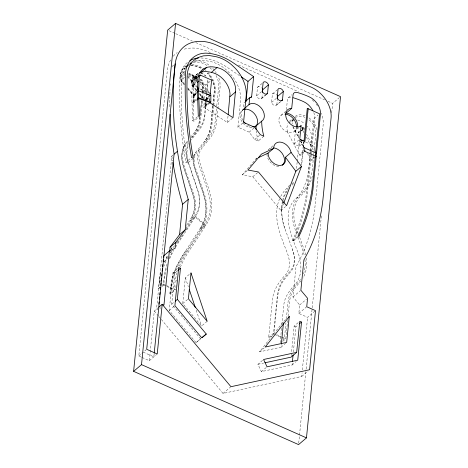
<?xml version="1.0" encoding="UTF-8"?>
<svg xmlns="http://www.w3.org/2000/svg" width="468" height="468" viewBox="0 0 468 468"><rect width="100%" height="100%" fill="white"/><g stroke="black" fill="none" stroke-linecap="round" stroke-linejoin="round"><path stroke-width="0.35" stroke-dasharray="2.34 1.75" d="M195.94 93.828L195.226 95.045L196.022 94.255L194.7 95.46L194.67 102.094L194.044 102.24L193.67 102.006L193.699 95.261L196.636 92.535M193.67 101.93L193.81 95.103M209.769 102.983L205.996 106.183L205.212 106.177L205.113 100.491M205.089 105.955L205.224 100.333M206.078 106.119L206.101 100.678M209.383 100.836L209.401 96.566M191.5 82.14L191.506 81.502M196.753 90.078L193.255 85.96A14.455 5.756 -66.1 0 1 192.488 82.239L192.494 81.713L197.262 76.974L189.288 73.458L197.233 77.454L192.494 81.771C190.324 82.467 192.172 78.636 192.933 77.94L197.063 74.342A7.26 5.13 49.6 0 0 196.314 75.488L195.799 77.53L191.558 81.391M287.364 131.917L286.872 127.963L287.744 123.768M298.771 136.984L298.309 132.467L299.473 131.344M198.455 73.336A23.037 16.281 49.6 0 0 192.196 83.556L191.886 99.351L192.646 120.82L193.91 121.189L199.035 116.824M197.133 77.659L194.425 80.151A21.54 15.222 49.6 0 0 193.454 84.117L193.144 99.778L193.91 121.189M181.719 156.131C181.8 151.386 183.117 146.519 186.141 142.787M193.149 158.968L193.103 161.729L193.81 165.947L203.141 193.465C206.47 203.065 207.189 214.057 203.182 223.242C203.44 224.576 198.063 229.425 201.117 229.338L205.938 225.301L207.769 222.019A50.626 35.773 49.6 0 0 208.886 189.242L199.994 163.151A19.796 13.987 49.6 0 1 201.421 148.842L209.763 138.481A56.248 39.745 49.6 0 0 216.766 120.393L217.854 109.483M141.441 357.189L138.809 356.019L167.304 70.528A44.741 31.613 49.6 0 1 170.89 59.535M142.096 357.482L149.339 360.693L154.294 311.015L157.903 307.944M159.676 287.194C157.225 294.77 160.454 271.124 161.501 270.539M173.178 154.937L171.826 156.084L156.552 309.096L158.307 309.875M154.136 353.978L153.849 356.856L143.319 352.182L146.221 349.713M161.817 285.533L163.396 284.193L164.046 277.933A120.978 93.161 35.2 0 1 167.082 263.958M162.139 286.393L163.706 285.059L164.356 278.817A120.153 92.529 35.2 0 1 166.789 266.859M166.62 285.62L175.64 289.628L170.82 293.723L169.954 293.588L171.832 280.034L173.85 272.99L175.909 267.848A167.983 100.146 75.9 0 1 184.486 252.761L186.428 250.006M169.907 293.418L170.44 289.066A109.354 84.211 35.2 0 1 175.237 269.445M177.372 270.919L174.804 273.096L171.703 304.171L200.637 338.855L196.063 342.599L169.246 310.459L173.049 272.317L178.694 267.52M170.019 293.266L174.195 289.715L174.611 285.521A107.88 83.076 35.2 0 1 177.003 272.943M175.851 287.533L176.062 285.439M199.894 116.766C199.514 122.54 198.104 127.98 194.472 132.415M199.971 116.041L201.486 100.836M201.778 97.941L202.211 93.6M202.281 92.875L202.86 84.293L201.726 81.42L199.906 79.42M199.941 117.339L199.631 120.177A41.593 29.39 49.6 0 1 195.302 131.356L190.932 136.814M200.234 114.444L201.603 100.69M201.895 97.794L202.328 93.454M202.398 92.728L202.977 84.088A6.143 4.341 49.6 0 0 200.099 79.285M202.474 101.053L200.497 120.604A42.635 30.127 49.6 0 1 196.057 132.064L191.313 138.013M202.767 98.157L203.2 93.805M203.27 93.079L203.843 84.252A7.196 5.084 49.6 0 0 199.988 78.25M207.172 321.27L201.532 326.067L182.76 303.568L185.334 277.77L189.949 273.85M232.508 118.117L227.378 122.481L203.738 107.195L204.311 101.445M204.598 98.567L204.961 94.969M205.464 89.932L205.961 84.901L210.582 80.976M205.826 102.48L204.428 116.181A41.67 29.443 49.6 0 1 200.093 127.378L190.938 138.809M206.119 99.585L206.552 95.238M206.622 94.513L207.774 80.069A6.219 4.393 49.6 0 0 207.377 78.63M206.201 102.609L204.727 117.082A42.699 30.174 49.6 0 1 200.281 128.554L191.114 140.002M206.487 99.707L208.073 80.712A7.26 5.13 49.6 0 0 207.804 79.589M209.524 100.959L209.956 96.648M212.782 105.99L210.969 124.143C210.272 130.701 208.231 136.691 204.142 141.798M212.852 105.265L214.303 90.739C214.841 84.579 211.688 77.951 207.336 73.178M212.893 105.838L211.086 123.991A55.142 38.967 49.6 0 1 204.218 141.728L195.115 153.106L193.617 156.47M212.969 105.113L214.42 90.593A19.808 13.999 49.6 0 0 207.494 73.055M213.777 106.213L211.963 124.394A56.178 39.692 49.6 0 1 204.966 142.459M213.853 105.481L215.303 90.932L215.145 86.364A20.873 14.748 49.6 0 0 208.008 72.511M216.473 108.845L215.315 120.469A55.206 39.014 49.6 0 1 208.435 138.224L196.63 152.825A19.872 14.04 49.6 0 0 195.191 167.175L204.089 193.272A50.556 35.726 49.6 0 1 202.972 225.997L185.258 253.463A166.936 99.526 75.9 0 0 176.74 268.456L176.073 270.024A108.33 83.421 35.2 0 0 171.323 289.464M216.766 105.943L218.65 87.066A19.878 14.046 49.6 0 0 214.9 73.552M217.924 108.757L220.106 86.925L219.948 82.345A20.949 14.8 49.6 0 0 218.597 77.489M227.378 122.481L228.021 116.035M263.841 136.229L258.201 141.026L254.691 139.464L249.175 132.157L237.908 127.156L240.517 101A31.806 22.476 49.6 0 0 229.267 72.704L225.804 69.439A31.806 22.476 49.6 0 0 210.126 61.437L203.837 60.372L197.894 60.635L195.209 61.431A35.609 25.161 49.6 0 0 193.214 62.145M266.011 94.659L261.91 98.145A3.399 2.404 49.6 0 1 259.108 98.666A3.399 2.404 49.6 0 1 256.645 95.811L257.488 87.364L263.127 82.567M261.91 98.145L262.332 93.928M280.414 101.72L276.828 104.773A3.399 2.404 49.6 0 1 274.026 105.294A3.399 2.404 49.6 0 1 271.563 102.433L272.405 93.986L278.045 89.189M276.828 104.773L277.319 99.842M286.422 109.629L287.411 99.742A5.13 3.627 49.6 0 1 291.324 97.227L291.722 97.332M282.461 201.076L281.982 203.428A57.242 40.447 49.6 0 0 283.76 225.43L293.413 252.112A28.899 20.416 49.6 0 1 291.658 270.639L284.304 279.49A58.833 41.57 49.6 0 0 277.717 295.864L273.856 334.146L269.194 337.832L268.679 337.451L272.323 300.959C272.961 290.195 279.373 281.057 286.627 273.564C290.488 267.585 289.967 260.185 287.522 253.557C281.016 236.609 271.809 216.941 279.636 198.73M304.896 141.506L299.257 146.303L294.12 144.027L295.466 130.513A10.466 7.394 49.6 0 0 297.285 127.799M297.18 162.045L296.121 170.732M297.256 161.325L299.327 140.54M299.257 146.303L299.924 139.581L303.837 146.911M280.309 342.839L281.496 328.261M281.853 324.693L283.707 306.142C284.152 296.659 290.628 289.195 296.689 282.543C302.392 273.78 301.696 262.718 298.163 253.065C292.178 237.358 281.028 215.28 294.471 199.889C307.681 188.645 308.991 170.522 309.863 154.264M285.661 319.662L283.608 321.411L259.553 351.837L281.034 347.203L281.321 344.337M303.621 142.102L301.345 164.467M282.801 340.16L284.374 338.832L285.936 323.136M286.363 318.86L288.001 302.451A46.273 32.696 49.6 0 1 294.202 287.042L299.485 280.858A41.465 29.303 49.6 0 0 300.947 278.934M303.001 152.275L301.72 164.789M303.434 147.97L304.007 142.225M282.649 341.429L285.813 338.744L287.627 320.557M288.066 316.192L289.446 302.369A45.25 31.97 49.6 0 1 295.507 287.293L300.795 281.104M314.982 311.074L307.605 317.345L298.83 313.449L299.678 305.001L292.974 296.964L296.004 266.555A241.71 170.797 49.6 0 0 315.204 204.522L323.084 125.582A26.296 18.58 49.6 0 0 321.381 113.192M309.933 153.545L310.149 151.386M310.22 150.667L311.512 137.727C311.846 133.866 310.097 129.373 307.3 126.184M310.331 154.692L306.388 194.179A271.235 191.658 49.6 0 1 293.968 237.481L292.424 240.874L293.266 241.248L297.882 237.323M310.401 153.978L310.617 151.825M310.688 151.106L313.929 118.603L318.035 115.11M291.184 355.709L294.138 326.085L298.754 322.159M311.208 155.078L307.265 194.542A243.319 171.931 49.6 0 1 293.266 241.248M311.279 154.358L311.495 152.211M311.565 151.492L314.806 118.989A14.912 10.536 49.6 0 0 313.683 112.361M262.542 360.366L257.926 364.291L261.401 371.615L292.085 364.999L292.371 362.121M293.377 352.047L295.893 326.863L298.455 324.681M313.583 156.318L312.437 167.819A71.604 50.597 49.6 0 1 311.115 175.559L310.424 177.998A71.604 50.597 49.6 0 1 300.626 194.331L299.643 195.314A44.296 31.297 49.6 0 0 298.04 197.092L297.543 197.724M313.659 155.604L313.87 153.446M313.946 152.726L315.806 134.035A14.128 9.986 49.6 0 0 308.131 119.124M161.308 319.422L223.043 393.424L301.708 376.471L302.065 372.861M302.351 369.977L307.605 317.345M298.713 443.143L306.049 369.661M306.125 368.93L312.15 308.541M312.22 307.815L321.446 215.409M331.683 112.823L332.631 103.364L339.475 97.543M159.085 283.965L159.313 281.935A122.669 94.46 35.2 0 1 161.255 271.715M282.76 202.024L282.286 204.34A56.195 39.71 49.6 0 0 284.035 225.933L285.427 230.18M192.494 81.771L193.027 79.665A6.143 4.341 49.6 0 1 197.016 77.782M292.547 119.662L291.786 122.879A6.008 2.393 -66.1 0 0 291.775 123.523M299.286 132.918L298.297 132.719L298.806 131.262M302.591 128.846L302.819 127.934A1.462 1.035 49.6 0 1 304.095 127.588M301.398 131.081L304.03 128.799L304.218 128.056M312.437 175.939L311.834 178.051A72.628 51.322 49.6 0 1 301.907 194.618L300.918 195.606A43.261 30.572 49.6 0 0 299.35 197.338L298.268 198.724M256.809 158.044L242.342 174.856L252.779 176.752L280.935 210.501L283.503 203.732M164.344 262.168L167.831 254.902M164.455 262.016L167.023 256.517A180.812 107.798 75.9 0 1 167.895 254.826M169.124 258.289L171.75 252.65A183.959 109.67 75.9 0 1 172.944 250.357M169.673 258.652L171.99 253.732A182.614 108.868 75.9 0 1 173.786 250.339M191.506 81.496L195.817 77.156L189.552 74.394M175.798 268.006L182.555 255.651L202.164 225.354A49.52 34.995 49.6 0 0 203.258 193.278L194.366 167.187A20.902 14.771 49.6 0 1 193.266 158.822M280.671 196.408L283.877 191.506L289.739 185.065M298.297 132.625L299.461 131.561M192.588 215.385C195.495 208.716 194.969 200.632 192.483 193.594L182.924 165.339L181.982 160.664L181.719 156.049M191.798 217.047C191.5 217.626 188.721 220.931 190.95 220.639L195.203 217.088L197.707 212.408A37.071 26.196 49.6 0 0 198.397 192.237L188.113 161.647A33.357 23.57 49.6 0 1 188.429 144.735M158.547 288.37L159.711 287.329M268.679 337.451L273.54 333.28L277.407 294.963A59.881 42.313 49.6 0 1 284.111 278.296L291.453 269.474A27.852 19.679 49.6 0 0 293.144 251.608L292.389 249.345M167.825 257.143L165.286 262.589A121.645 93.676 35.2 0 0 163.87 266.368M191.722 217.117L192.664 215.315A35.966 25.412 49.6 0 0 193.337 195.747L183.046 165.145A34.462 24.354 49.6 0 1 185.135 144.185M196.724 90.418C193.881 92.863 192.559 100.784 196.572 92.693M185.006 73.979L181.098 81.157L184.064 84.772M184.41 77.05L181.999 81.403L181.245 81.514M197.274 79.373L193.459 86.282C191.704 87.335 191.523 83.152 191.5 82.04M205.902 99.438L207.693 96.197M206.996 99.421L208.985 95.829M195.057 93.436L194.343 94.647L194.723 94.273M205.715 99.702L206.429 98.485M170.884 249.45L172.487 246.829M302.96 151.843C296.724 155.885 301.041 156.879 303.837 152.235M314.367 156.909C309.167 159.617 311.22 162.542 314.25 158.178M194.635 94.203L194.395 94.571L194.571 94.314M186.574 225.447C188.879 219.556 195.489 217.327 197.467 211.331A36.042 25.465 49.6 0 0 198.134 191.722L187.844 161.121A34.386 24.301 49.6 0 1 188.973 141.88M177.261 241.675L178.045 240.476M185.866 228.454L193.483 215.923A37.007 26.149 49.6 0 0 194.167 195.782L183.883 165.192A33.421 23.616 49.6 0 1 185.913 144.864L187.773 142.407M181.362 236.884L183.31 233.889M186.036 229.7L194.998 215.935L205.938 225.301L192.073 246.613A170.364 101.568 75.9 0 0 181.426 264.677A106.651 82.128 35.2 0 0 180.098 267.942M175.711 243.869L176.869 242.225M180.976 237.434L179.419 239.634A183.959 109.67 75.9 0 0 176.728 243.775M288.487 187.691L287.457 189.013A57.242 40.447 49.6 0 0 282.789 199.462M297.976 197.174L296.934 198.508A43.623 30.824 49.6 0 0 293.372 206.47L292.757 209.494A43.623 30.824 49.6 0 0 295.261 229.753L297.747 236.504M186.065 142.857L187.914 140.593M291.938 183.901L293.342 182.432A57.997 40.979 49.6 0 0 294.565 180.976M292.085 185.147L293.506 183.661A59.038 41.716 49.6 0 0 294.343 182.678M205.809 99.608L208.886 96.548M207.143 99.532L209.916 96.777M192.494 81.713L191.675 81.801M200.245 228.729L204.574 225.102L206.394 221.844A49.585 35.041 49.6 0 0 207.488 189.733L198.59 163.636A20.838 14.724 49.6 0 1 200.093 148.59M301.421 130.759L304.071 128.331L301.55 127.214M185 71.306L180.145 75.787L180.268 79.086L181.157 81.414M184.796 72.739C176.272 83.21 181.654 67.018 186.094 65.795M205.23 99.649L208.933 96.285M206.107 100L210.038 96.426M185.258 67.936L184.14 68.895L186.615 67.117M198.344 74.617L193.576 78.764L194.401 78.133L196.776 77.858M299.304 132.696L298.309 132.467M289.382 121.311L292.535 118.62M293.752 118.966C285.527 126.313 291.049 120.077 294.12 120.077M301.93 128.595L302.971 127.706M301.105 130.683L304.258 127.992M171.814 66.69L174.236 64.637M196.297 74.886L198.344 73.143M192.091 85.346L196.706 81.42M193.348 85.837L196.425 83.222M191.939 102.919L196.554 99M193.781 101.778L196.414 99.544M193.202 103.34L196.794 100.287M205.2 105.809L208.336 103.147M203.738 107.195L208.868 102.837M192.646 120.82L197.777 116.456M256.645 95.811L262.285 91.014M242.243 110.384L244.191 108.705M193.261 158.301L187.615 163.098L185.866 162.32L191.506 157.523M261.6 98.502L266.216 94.577M237.908 127.156L243.553 122.359M271.563 102.433L277.202 97.636M276.512 105.124L280.619 101.638M288.329 97.789L291.921 94.741M249.175 132.157L254.82 127.36M281.016 115.327L285.702 111.343M254.691 139.464L260.331 134.667M272.973 145.823L268.287 149.813A10.466 7.394 49.6 0 1 273.809 147.876M242.342 174.856L247.987 170.059M294.343 131.473L299.058 127.46M252.779 176.752L258.418 171.955M294.12 144.027L298.736 140.102M169.983 252.65L172.037 250.906M159.845 308.564L160.869 307.692M280.935 210.501L285.55 206.575M171.703 304.171L174.271 301.989M169.246 310.459L174.886 305.662M182.76 303.568L188.405 298.771M138.809 356.019L142.822 352.609M149.339 360.693L156.751 354.387M292.424 240.874L297.04 236.948M196.063 342.599L201.187 338.241M292.974 296.964L300.345 290.698M299.678 305.001L306.522 299.181M298.83 313.449L306.207 307.178M259.553 351.837L264.168 347.911M223.043 393.424L230.414 387.153M281.034 347.203L285.65 343.278M261.401 371.615L266.532 367.251M292.085 364.999L296.191 361.512M301.708 376.471L308.026 371.095M194.7 95.46L193.699 95.261M245.981 101.661L244.056 102.568L243.372 109.424L241.201 111.337A10.466 7.394 49.6 0 0 242.447 122.388A10.466 7.394 49.6 0 0 253.065 127.635M255.785 158.915L257.078 158.301M190.804 65.742C194.817 65.421 199.233 66.947 202.855 69.428M257.926 364.291L263.566 363.074M297.666 120.048L300.719 121.013L304.691 123.587M188.581 74.769L196.975 78.46M188.37 75.793L196.25 79.256L197.192 80.344M206.452 91.687L207.745 92.254M201.731 90.728L203.703 91.593M204.358 91.886L207.646 93.331M169.006 30.707L175.02 33.38M175.687 33.673L192.383 41.09M195.723 42.57L324.616 99.801M327.957 101.287L332.631 103.364M210.366 52.603L207.698 51.416A44.741 31.613 49.6 0 0 182.678 49.696M238.393 65.046L298.455 91.716M194.571 79.841L196.466 80.683M200.269 82.368L205.961 84.901M305.627 142.114L312.209 145.033M299.976 154.475L300.854 154.867M311.384 159.541L312.261 159.933M173.049 272.317L174.804 273.096M294.138 326.085L295.893 326.863M163.396 284.193L165.976 285.334M163.706 285.059L166.327 286.223M166.982 286.515L174.195 289.715M276.769 334.719L281.291 336.732M281.941 337.019L285.813 338.744M274.511 334.445L281.087 337.37M281.742 337.662L284.374 338.832M188.347 73.786L195.799 77.53M302.152 127.846L304.03 128.799M239.634 75.746L228.875 68.486A52.627 37.188 49.6 0 0 199.713 57.927M199.976 81.455L208.915 91.763M200.017 83.596L207.546 92.278M187.709 76.062L196.648 86.369M187.627 76.811L196.566 87.118M199.579 93.337L204.282 98.76M196.349 90.236L192.383 85.58A14.449 5.756 -66.1 0 1 191.623 81.333L192.19 79.074A7.196 5.084 49.6 0 1 198.444 77.36M199.643 94.039L203.878 98.918M192.629 86.522L196.396 90.862M199.69 94.659L202.983 98.456M184.427 83.994L181.876 80.958A14.502 5.774 -66.1 0 1 181.11 76.693L182.181 71.955A19.808 13.999 49.6 0 1 186.644 66.971M187.726 87.791L194.782 95.928M184.486 84.69L180.987 80.566A14.508 5.774 -66.1 0 1 180.227 76.302L181.332 71.352A20.873 14.748 49.6 0 1 186.621 65.812M187.779 88.487L193.892 95.536M187.832 89.113L193.951 96.162M154.294 311.015L158.506 316.058M158.974 316.62L160.84 318.86M306.4 134.146L315.145 150.538M303.96 132.66L302.954 130.771A7.043 2.802 -66.1 0 1 302.626 128.46M306.312 137.071L313.706 150.93M300.731 140.774L304.089 147.075M307.447 153.375L311.156 160.319M293.091 126.769L298.9 137.656M292.763 126.729L298.812 138.066M300.491 141.219L303.516 146.888M299.748 155.259L287.317 131.8M192.547 86.422L196.25 79.256A6.71 2.673 -66.1 0 1 195.817 77.156M298.724 136.867L298.865 137.218M298.385 233.965L296.642 229.238A42.606 30.104 49.6 0 1 294.191 209.448L294.799 206.493A42.606 30.104 49.6 0 1 298.274 198.707M299.625 237.34L303.855 248.818A42.489 30.022 49.6 0 1 305.662 254.955M297.993 237.182L302.468 249.333A41.465 29.303 49.6 0 1 304.241 255.335M185.334 277.77L188.341 286.744M196.209 310.202L201.532 326.067M171.826 156.084L172.048 157.617A373.183 263.695 49.6 0 0 172.616 161.021M266.947 154.06L267.117 156.025A10.466 7.394 49.6 0 0 279.8 166.321M173.277 56.195A44.741 31.613 49.6 0 1 177.255 52.562M272.405 93.986A3.399 2.404 49.6 0 1 276.74 94.63M257.488 87.364A3.399 2.404 49.6 0 1 261.36 87.534M187.282 62.525A38.493 27.202 49.6 0 0 180.525 73.593L179.911 77.15L179.583 87.668A431.806 305.118 49.6 0 0 185.866 162.32M187.615 163.098A431.806 305.118 49.6 0 1 181.52 81.227A35.609 25.161 49.6 0 1 185.281 68.556M258.201 141.026A59.623 42.126 49.6 0 1 256.294 130.876M249.766 126.249A10.466 7.394 49.6 0 1 247.49 125.12M242.828 120.294A10.466 7.394 49.6 0 1 242.33 110.378M242.629 110.033A10.466 7.394 49.6 0 1 243.822 109.483M169.849 106.71A373.183 263.695 49.6 0 1 170.03 89.587M170.229 85.24A373.183 263.695 49.6 0 1 170.311 83.795M179.343 266.163A107.88 83.076 35.2 0 1 180.04 264.519A170.931 101.907 75.9 0 1 190.716 246.396L204.574 225.102L195.203 217.088L179.601 240.815A182.614 108.868 75.9 0 0 175.652 247.057M160.185 282.339A121.645 93.676 35.2 0 1 160.465 280.274M176.606 281.204A106.651 82.128 35.2 0 1 176.81 280.01M193.734 156.318A20.902 14.771 49.6 0 1 195.87 152.1M191.722 64.666A20.873 14.748 49.6 0 1 203.96 68.954M204.487 69.352A20.873 14.748 49.6 0 1 206.055 70.627M190.886 65.678A19.808 13.999 49.6 0 1 203.065 69.27M200.439 73.628A6.219 4.393 49.6 0 1 206.347 76.775M190.178 62.343A20.949 14.8 49.6 0 1 191.318 61.717M195.22 60.647A20.949 14.8 49.6 0 1 210.307 66.111M212.788 68.445A20.949 14.8 49.6 0 1 216.157 72.745M193.108 62.431A19.878 14.046 49.6 0 1 207.845 66.087M209.839 67.679A19.878 14.046 49.6 0 1 212.571 70.434M201.029 73.254A7.26 5.13 49.6 0 1 205.592 75.892M170.194 252.708A179.841 107.219 75.9 0 1 170.808 251.632M173.335 247.437A179.841 107.219 75.9 0 1 174.517 245.612M170.644 249.9A180.812 107.798 75.9 0 1 172.563 246.759M295.173 116.351A15.187 10.729 49.6 0 1 305.083 115.766M309.003 117.924A15.187 10.729 49.6 0 1 317.017 129.888M293.846 119.012A14.128 9.986 49.6 0 0 292.12 123.517A7.043 2.802 -66.1 0 0 292.079 124.049M295.261 117.661A14.128 9.986 49.6 0 1 305.101 117.374M312.232 99.836A26.296 18.58 49.6 0 1 315.216 102.937M316.128 104.048A26.296 18.58 49.6 0 1 317.819 106.371M283.081 200.444A56.195 39.71 49.6 0 1 287.329 190.692M304.182 129.882A6.008 2.393 -66.1 0 1 304.071 128.331M304.943 259.488A41.465 29.303 49.6 0 1 303.252 274.552M306.224 258.003A42.489 30.022 49.6 0 1 302.954 278.086M296.478 126.986A10.466 7.394 49.6 0 1 288.879 132.514A10.466 7.394 49.6 0 1 279.349 123.371L278.887 120.966A10.466 7.394 49.6 0 1 284.082 114.133"/><path stroke-width="0.7" d="M197.467 98.649L198.52 97.753L198.567 90.447A7.816 3.112 -66.1 0 0 198.058 88.002L197.116 86.913M198.812 89.353L199.093 79.32A21.54 15.222 49.6 0 1 200.064 75.354L200.21 75.044L211.606 80.104L210.243 93.77M209.769 102.983L210.822 102.088L210.846 95.688L198.549 90.792L197.116 92.097M228.168 114.607L230.01 93.904A19.211 13.578 49.6 0 0 223.16 79.215L221.071 77.249A19.211 13.578 49.6 0 0 214.028 73.102C209.418 71.709 204.235 70.703 199.666 72.751M209.377 102.398L233.023 117.684L235.65 89.107A19.211 13.578 49.6 0 0 228.805 74.418L226.717 72.452A19.211 13.578 49.6 0 0 219.673 68.305C215.064 66.912 209.88 65.906 205.312 67.954A23.037 16.281 49.6 0 0 197.835 78.759L197.525 94.554L198.292 116.023L199.549 116.392L198.841 98.543L209.377 102.258M304.165 147.531L303.954 150.971L316.233 156.423L314.748 157.739M133.614 371.352L167.673 30.116L175.57 23.4L340.529 96.648L306.47 437.884L298.572 444.6L133.614 371.352L141.511 364.636L175.57 23.4M175.202 63.812L146.706 349.303L157.236 353.978L162.191 304.299L163.946 305.077L169.346 251.018L175.114 248.292L175.705 242.377L185.205 229.835L188.241 199.426A373.183 263.695 49.6 0 1 177.688 152.82L176.009 141.307A373.183 263.695 49.6 0 1 175.202 63.812A44.741 31.613 49.6 0 1 215.596 44.7L310.36 86.779A26.296 18.58 49.6 0 1 330.981 118.866L323.101 197.806A241.71 170.797 49.6 0 1 303.907 259.839L300.871 290.248L307.575 298.286L306.733 306.733L315.508 310.629L309.605 369.755L230.94 386.708L162.191 304.299L158.81 307.178M158.88 304.106L159.097 301.948M159.383 299.064L159.6 296.899M159.816 294.741L160.033 292.576M160.319 289.692L160.536 287.533M160.752 285.369L160.969 283.204M161.255 280.326L161.472 278.162M161.688 275.997L161.905 273.839M162.191 270.954L162.408 268.79M162.624 266.631L162.841 264.467M163.127 261.583L163.344 259.418M163.56 257.26L163.701 255.815L169.346 251.018M154.212 353.258L174.078 154.165L172.628 144.185A373.183 263.695 49.6 0 1 170.077 114.385M169.603 251.772L170.065 247.174L179.56 234.632L185.205 229.835M179.56 234.632L182.596 204.224A373.183 263.695 49.6 0 1 172.85 162.384M177.349 299.374L180.449 268.299L178.694 267.52L174.886 305.662L201.702 337.802L206.283 334.058L177.349 299.374L175.295 301.117M245.981 101.661L248.005 81.391L253.644 76.594L234.521 63.689A52.627 37.188 49.6 0 0 205.353 53.13L202.305 53.381A38.493 27.202 49.6 0 0 186.17 68.796L185.556 72.353L185.229 82.871A431.806 305.118 49.6 0 0 191.506 157.523L193.261 158.301A431.806 305.118 49.6 0 1 187.159 76.43A35.609 25.161 49.6 0 1 200.854 56.634L203.533 55.838L209.477 55.575L215.771 56.64A31.806 22.476 49.6 0 1 231.449 64.642L234.907 67.907A31.806 22.476 49.6 0 1 246.162 96.203L243.553 122.359L254.82 127.36L260.331 134.667L263.841 136.229A59.623 42.126 49.6 0 1 261.682 121.153A10.466 7.394 49.6 0 0 264.356 115.912L264.087 113.543A10.466 7.394 49.6 0 0 249.397 104.276L244.401 108.553M249.017 104.627L249.701 97.771L251.626 96.864L253.644 76.594M262.472 92.518L262.753 89.704A3.399 2.404 49.6 0 0 262.22 88.54M267.55 93.348L268.392 84.907A3.399 2.404 49.6 0 0 265.929 82.046A3.399 2.404 49.6 0 0 263.127 82.567L262.285 91.014A3.399 2.404 49.6 0 0 264.753 93.869A3.399 2.404 49.6 0 0 267.55 93.348L266.526 94.226M277.389 99.14L277.67 96.326A3.399 2.404 49.6 0 0 277.138 95.162M282.467 99.977L283.31 91.529A3.399 2.404 49.6 0 0 280.847 88.668A3.399 2.404 49.6 0 0 278.045 89.189L277.202 97.636A3.399 2.404 49.6 0 0 279.665 100.497A3.399 2.404 49.6 0 0 282.467 99.977L281.443 100.848M297.461 127.115A10.466 7.394 49.6 0 0 288.177 113.461L286.071 113.162L291.71 108.365L293.05 94.945A5.13 3.627 49.6 0 1 296.964 92.43L297.361 92.535A74.213 52.439 49.6 0 1 309.348 96.911A14.912 10.536 49.6 0 1 320.451 114.192L312.911 189.745A243.319 171.931 49.6 0 1 298.912 236.451L298.063 236.077L299.608 232.684A271.235 191.658 49.6 0 0 312.027 189.382L319.574 113.806L307.289 108.348L304.019 141.12M291.71 108.365L291.564 108.342A10.466 7.394 49.6 0 0 285.655 115.21L286.118 117.614A10.466 7.394 49.6 0 0 301.111 125.716L299.76 139.23L304.896 141.506L308.166 108.74M281.391 343.623L283.468 322.844M289.253 316.614L286.673 342.406L265.198 347.04L289.253 316.614L288.224 317.485M292.447 361.401L293.091 354.925M296.677 352.357L299.777 321.288L301.532 322.066L297.73 360.202L267.047 366.818L263.572 359.494L296.677 352.357L291.037 357.154L264.97 362.776M283.76 203.059L295.846 171.253L301.491 166.456L291.096 152.445A10.466 7.394 49.6 0 0 281.718 142.342A10.466 7.394 49.6 0 0 273.686 147.911L273.721 148.303L268.076 153.1L258.371 157.693M301.491 166.456L286.574 205.704L258.418 171.955L247.987 170.059L261.425 154.118L273.721 148.303M197.391 89.207L198.058 88.002M201.141 72.224L206.78 67.427M197.648 77.226L200.21 75.044M197.449 82.345L198.988 81.04M211.407 72.359L217.047 67.562M197.28 99.877L198.841 98.543M229.952 96.706L235.591 91.909M174.078 154.165L177.466 151.287M245.595 101.263L249.701 97.771M250.596 97.736L251.626 96.864M262.753 89.704L268.392 84.907M277.67 96.326L283.31 91.529M252.79 126.816A10.466 7.394 49.6 0 0 256.037 125.951L261.682 121.153M182.596 204.224L188.241 199.426M300.087 126.588L301.111 125.716M170.065 247.174L175.705 242.377M268.076 153.1L268.246 155.066A10.466 7.394 49.6 0 0 278.764 165.391A10.466 7.394 49.6 0 0 285.457 157.242L291.096 152.445M177.881 270.481L180.449 268.299M202.176 337.545L206.283 334.058M299.485 323.809L301.532 322.066M198.49 58.026L196.665 58.178A38.493 27.202 49.6 0 0 189.897 60.682M284.942 114.122L287.048 114.42A10.466 7.394 49.6 0 1 296.478 126.986M198.52 97.753L210.822 102.088M200.643 89.136L202.58 89.985M203.872 90.552L205.809 91.406M208.389 92.541L210.325 93.395A7.868 3.13 -66.1 0 1 210.846 95.571L206.803 94.08M300.561 139.862L303.094 140.985M141.511 364.636L306.47 437.884M304.247 147.701L316.555 153.217L315.801 151.761M241.429 76.951L248.005 81.391M285.457 157.242L295.846 171.253M189.271 289.499L195.285 307.441M186.556 66.918A35.609 25.161 49.6 0 1 189.043 64.566M189.593 64.157A35.609 25.161 49.6 0 1 191.336 63.051M256.183 129.63A59.623 42.126 49.6 0 1 256.037 125.951M245.378 123.476A10.466 7.394 49.6 0 1 243.571 121.428M244.471 109.307A10.466 7.394 49.6 0 1 257.318 119.299L257.581 121.668A10.466 7.394 49.6 0 1 255.434 126.535M273.809 147.876A10.466 7.394 49.6 0 1 283.351 155.376A10.466 7.394 49.6 0 1 282.227 165.309M304.855 150.093A7.043 2.802 -66.1 0 1 304.832 151.357M315.385 154.773A7.043 2.802 -66.1 0 1 315.356 156.031M312.916 110.688A14.912 10.536 49.6 0 0 303.703 101.708A74.213 52.439 49.6 0 0 293.05 97.707M190.979 272.973L188.405 298.771L207.172 321.27L190.979 272.973"/></g></svg>
